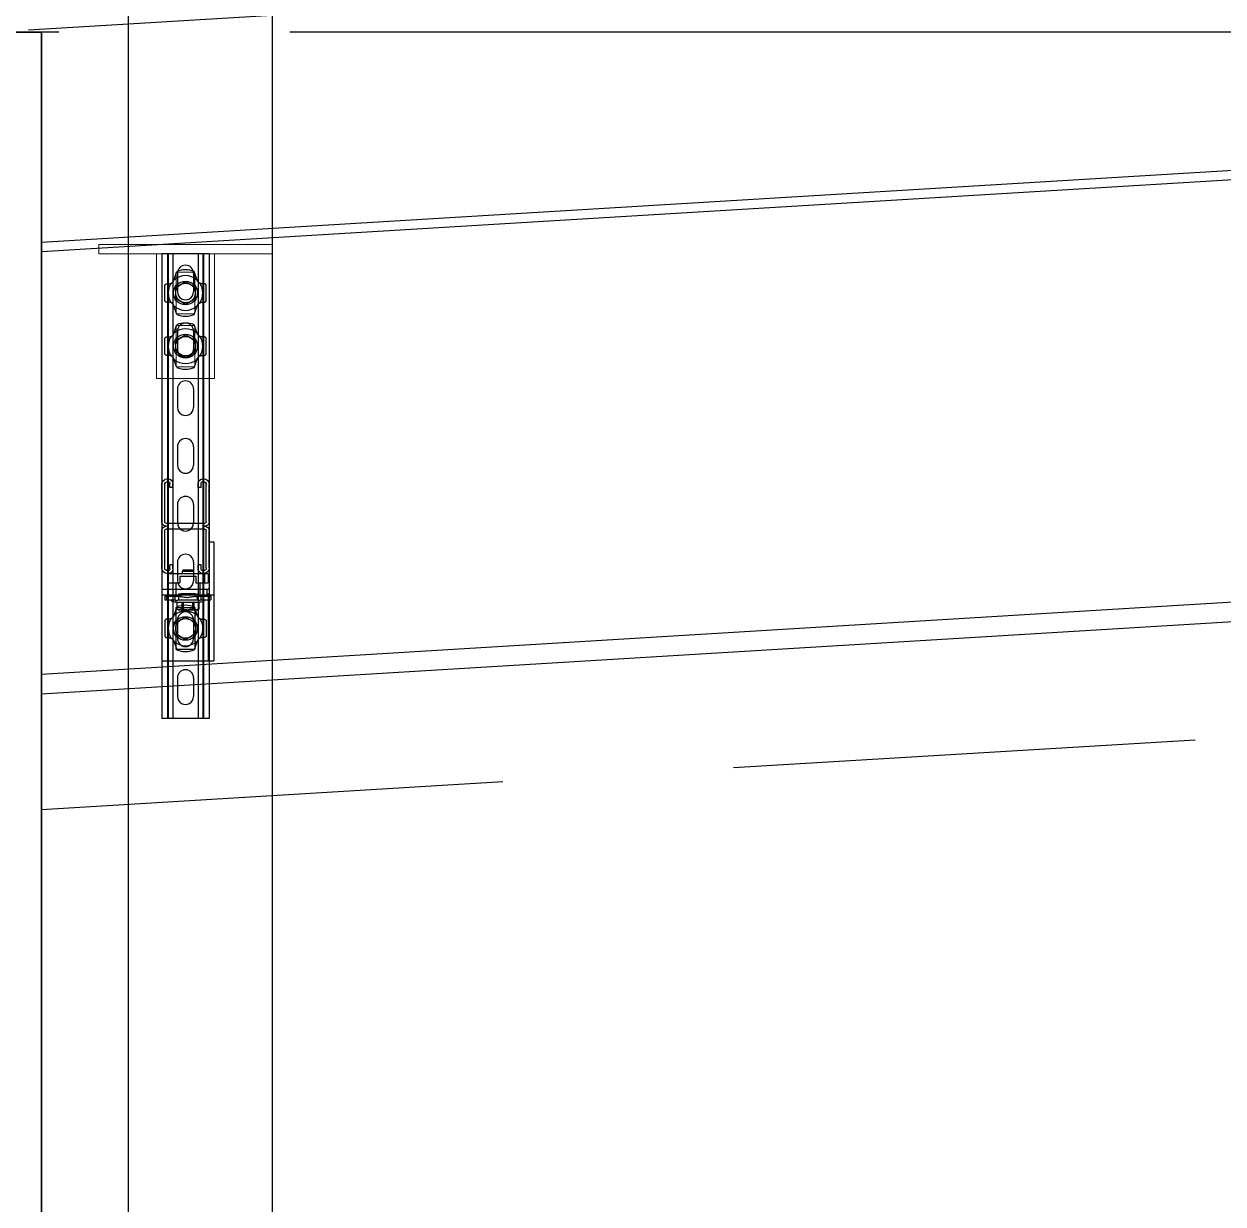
# Model space of a CAD drawing. Header units: millimetres. Extents: x 0 to 268175, y 0 to 74250.
# Drawn here: x 63490 to 64527, y 23682 to 24703 of the extents above; entities that cross this region are included whole.
import ezdxf

# ---------------------------------------------------------------- set-up
doc = ezdxf.new("R2010")
doc.units = ezdxf.units.MM
doc.header["$LTSCALE"] = 200
for name, pattern in [('CEN-GAUN', [32.2, 30, -1, 0.2, -1]), ('H3', [3, 2, -1]), ('phl_thick', [0])]:
    doc.linetypes.add(name, pattern=pattern)
for name, color, linetype in [('1 CEN', 15, 'CEN-GAUN'), ('@@P3_P4 환상망 SUPPORT', 143, 'Continuous'), ('BA', 9, 'Continuous'), ('TE', 2, 'Continuous')]:
    doc.layers.add(name, color=color, linetype=linetype)

# ---------------------------------------------------------------- blocks, each defined once
blk = doc.blocks.new('*U4014')
at = {"layer": '@@P3_P4 환상망 SUPPORT', "linetype": 'phl_thick'}
for p, q in [((-20.5, 0), (-20.5, 402.2)), ((-15.6, 0), (-15.6, 402.2)), ((-15.1, 0), (-15.1, 402.2)), ((-11, 0), (-11, 402.2)), ((11, 0), (11, 402.2)), ((15.1, 0), (15.1, 402.2)), ((15.6, 0), (15.6, 402.2)), ((20.5, 0), (20.5, 402.2)), ((-7, 367), (-7, 383)), ((7, 367), (7, 383)), ((-7, 317), (-7, 333)), ((7, 317), (7, 333)), ((-7, 267), (-7, 283)), ((7, 267), (7, 283)), ((-7, 217), (-7, 233)), ((7, 217), (7, 233)), ((-7, 167), (-7, 183)), ((7, 167), (7, 183)), ((-7, 117), (-7, 133)), ((7, 117), (7, 133)), ((-7, 67), (-7, 83)), ((7, 67), (7, 83)), ((-7, 17), (-7, 33)), ((7, 17), (7, 33))]:
    blk.add_line(p, q, dxfattribs=at)
at = {"layer": '@@P3_P4 환상망 SUPPORT', "linetype": 'Continuous'}
for p, q in [((-20.5, 402.2), (20.5, 402.2)), ((-20.5, 0), (20.5, 0))]:
    blk.add_line(p, q, dxfattribs=at)
at = {"layer": '@@P3_P4 환상망 SUPPORT', "linetype": 'phl_thick'}
for centre, start, end in [((0, 383), 0.0003, 180.0003), ((0, 367), 180.0003, 0.0003), ((0, 333), 0.0003, 180.0003), ((0, 317), 180.0003, 0.0003), ((0, 283), 0.0003, 180.0003), ((0, 267), 180.0003, 0.0003), ((0, 233), 0.0003, 180.0003), ((0, 217), 180.0003, 0.0003), ((0, 183), 0.0003, 180.0003), ((0, 167), 180.0003, 0.0003), ((0, 133), 0.0003, 180.0003), ((0, 117), 180.0003, 0.0003), ((0, 83), 0.0003, 180.0003), ((0, 67), 180.0003, 0.0003), ((0, 33), 0.0003, 180.0003), ((0, 17), 180.0003, 0.0003)]:
    blk.add_arc(centre, 7, start, end, dxfattribs=at)
blk = doc.blocks.new('A$C1199bcb0')
at = {"layer": '@@P3_P4 환상망 SUPPORT', "color": 2, "linetype": 'phl_thick'}
for p, q in [((-10.420465, 10.273729), (-10.317712, 10.453605)), ((-10.317712, 10.453605), (-10.224151, 10.635519)), ((-10.224151, 10.635519), (-10.14017, 10.817799)), ((-10.14017, 10.817799), (-10.065554, 10.999621)), ((-10.065554, 10.999621), (-10, 11.18034)), ((-10, 11.18034), (-7.5, 18.540497)), ((-7.862192, 17.474161), (-8, 17.5)), ((-8, 17.068443), (-8, 17.5)), ((10, 11.18034), (7.5, 18.540497)), ((10.0619, 11.00917), (10, 11.18034)), ((10.131785, 10.837331), (10.0619, 11.00917)), ((10.20982, 10.665387), (10.131785, 10.837331)), ((10.296167, 10.493907), (10.20982, 10.665387)), ((10.390993, 10.323456), (10.296167, 10.493907)), ((-18, 6), (-17.99649, 6.117777)), ((-18, -6), (-18, 6)), ((-17.99649, 6.117777), (-17.986084, 6.235472)), ((-17.986084, 6.235472), (-17.968693, 6.352408)), ((-17.968693, 6.352408), (-17.944448, 6.467915)), ((-17.944448, 6.467915), (-17.913618, 6.581325)), ((-17.913618, 6.581325), (-17.876478, 6.691977)), ((-17.876478, 6.691977), (-17.832987, 6.800099)), ((-17.832987, 6.800099), (-17.782843, 6.90625)), ((-17.782843, 6.90625), (-17.726339, 7.009788)), ((-17.726339, 7.009788), (-17.663683, 7.110023)), ((-17.663683, 7.110023), (-17.595186, 7.206336)), ((-17.595186, 7.206336), (-17.521322, 7.298238)), ((-17.521322, 7.298238), (-17.442581, 7.385253)), ((-17.442581, 7.385253), (-17.359451, 7.466933)), ((-17.359451, 7.466933), (-17.272411, 7.54299)), ((-17.272411, 7.54299), (-17.182116, 7.613221)), ((-17.182116, 7.613221), (-17.089214, 7.677382)), ((-17.089214, 7.677382), (-16.99437, 7.735268)), ((-16.99437, 7.735268), (-16.898317, 7.78686)), ((-16.898317, 7.78686), (-16.801819, 7.832213)), ((-16.801819, 7.832213), (-16.705605, 7.871396)), ((-16.705605, 7.871396), (-16.608332, 7.905217)), ((-16.608332, 7.905217), (-16.509245, 7.934047)), ((-16.509245, 7.934047), (-16.408728, 7.957771)), ((-16.408728, 7.957771), (-16.307163, 7.976272)), ((-16.307163, 7.976272), (-16.204935, 7.989459)), ((-16.204935, 7.989459), (-16.102423, 7.997347)), ((-16.102423, 7.997347), (-16, 8)), ((-16, 8), (-14.439052, 8)), ((-14.439049, 8.000031), (-14.231407, 8.004602)), ((-14.231407, 8.004602), (-14.024026, 8.018427)), ((-14.024026, 8.018427), (-13.817566, 8.041426)), ((-13.817566, 8.041426), (-13.612699, 8.073442)), ((-13.612699, 8.073442), (-13.410096, 8.114311)), ((-13.410096, 8.114311), (-13.208317, 8.164452)), ((-13.208317, 8.164452), (-13.002339, 8.225616)), ((-13.002339, 8.225616), (-12.793396, 8.298335)), ((-12.793396, 8.298335), (-12.583125, 8.383024)), ((-12.583125, 8.383024), (-12.373108, 8.479752)), ((-12.373108, 8.479752), (-12.202334, 8.568009)), ((-12.202334, 8.568009), (-12.032001, 8.66519)), ((-12.032001, 8.66519), (-11.862731, 8.771353)), ((-11.862731, 8.771353), (-11.69539, 8.886751)), ((-11.69539, 8.886751), (-11.530483, 9.011345)), ((-11.530483, 9.011345), (-11.36902, 9.14507)), ((-11.36902, 9.14507), (-11.212824, 9.286802)), ((-11.212824, 9.286802), (-11.06258, 9.43597)), ((-11.06258, 9.43597), (-10.918729, 9.592018)), ((-10.918729, 9.592018), (-10.782094, 9.754732)), ((-10.782094, 9.754732), (-10.652928, 9.923378)), ((-10.652928, 9.923378), (-10.532238, 10.096755)), ((-10.532238, 10.096755), (-10.420465, 10.273729)), ((-8.5, -4.129467), (-8.5, 4.129467)), ((-7.826223, 5.296482), (-7.478477, 5.497254)), ((-7.478477, 5.497254), (-7.13805, 5.6938)), ((-7.13805, 5.6938), (-6.803941, 5.886698)), ((-6.803941, 5.886698), (-6.475198, 6.076497)), ((-6.475198, 6.076497), (-6.150906, 6.263728)), ((-6.150906, 6.263728), (-5.830178, 6.4489)), ((-5.830178, 6.4489), (-5.512148, 6.632514)), ((-5.512148, 6.632514), (-4.880781, 6.997035)), ((-4.880781, 6.997035), (-4.565745, 7.17892)), ((-4.565745, 7.17892), (-4.25, 7.361216)), ((-4.25, 7.361216), (-3.934255, 7.543511)), ((-3.934255, 7.543511), (-3.619219, 7.725397)), ((-3.619219, 7.725397), (-3.304035, 7.907369)), ((-3.304035, 7.907369), (-2.987851, 8.089918)), ((-2.987851, 8.089918), (-2.669822, 8.273532)), ((-2.669822, 8.273532), (-2.349094, 8.458704)), ((-2.349094, 8.458704), (-2.024802, 8.645934)), ((-2.024802, 8.645934), (-1.696059, 8.835734)), ((-1.696059, 8.835734), (-1.361951, 9.028632)), ((-1.361951, 9.028632), (-1.021523, 9.225178)), ((-1.021523, 9.225178), (-0.673776, 9.425949)), ((1.09777, 9.181157), (0.673776, 9.425949)), ((1.511166, 8.942483), (1.09777, 9.181157)), ((1.91576, 8.70889), (1.511166, 8.942483)), ((2.313254, 8.479397), (1.91576, 8.70889)), ((2.705276, 8.253062), (2.313254, 8.479397)), ((3.093409, 8.028974), (2.705276, 8.253062)), ((3.479206, 7.806234), (3.093409, 8.028974)), ((3.864216, 7.583949), (3.479206, 7.806234)), ((4.597267, 7.160721), (3.864216, 7.583949)), ((4.943779, 6.960663), (4.597267, 7.160721)), ((5.290677, 6.760381), (4.943779, 6.960663)), ((5.639091, 6.559224), (5.290677, 6.760381)), ((5.990151, 6.356539), (5.639091, 6.559224)), ((6.344997, 6.151669), (5.990151, 6.356539)), ((6.704797, 5.943938), (6.344997, 6.151669)), ((7.444122, 5.517089), (6.704797, 5.943938)), ((7.826223, 5.296482), (7.444122, 5.517089)), ((8.5, -4.129467), (8.5, 4.129467)), ((10.494428, 10.154656), (10.390993, 10.323456)), ((10.605843, 9.989169), (10.494428, 10.154656)), ((10.724691, 9.827928), (10.605843, 9.989169)), ((10.850639, 9.671434), (10.724691, 9.827928)), ((10.983347, 9.520192), (10.850639, 9.671434)), ((11.122479, 9.374703), (10.983347, 9.520192)), ((11.26755, 9.235579), (11.122479, 9.374703)), ((11.417344, 9.103769), (11.26755, 9.235579)), ((11.571177, 8.979536), (11.417344, 9.103769)), ((11.728471, 8.863041), (11.571177, 8.979536)), ((11.888385, 8.754602), (11.728471, 8.863041)), ((12.049542, 8.654679), (11.888385, 8.754602)), ((12.211309, 8.563124), (12.049542, 8.654679)), ((12.373108, 8.479752), (12.211309, 8.563124)), ((12.583125, 8.383024), (12.373118, 8.4798)), ((12.793396, 8.298335), (12.583125, 8.383024)), ((13.002339, 8.225616), (12.793396, 8.298335)), ((13.208317, 8.164452), (13.002339, 8.225616)), ((13.410096, 8.114311), (13.208317, 8.164452)), ((13.612699, 8.073442), (13.410096, 8.114311)), ((13.817566, 8.041426), (13.612699, 8.073442)), ((14.024026, 8.018427), (13.817566, 8.041426)), ((14.231407, 8.004602), (14.024026, 8.018427)), ((14.439052, 8), (14.231407, 8.004602)), ((14.439052, 8), (14.690674, 8)), ((14.690674, 8), (14.945595, 8)), ((14.945595, 8), (15.203898, 8)), ((15.203898, 8), (15.465673, 8)), ((15.465673, 8), (15.731009, 8)), ((15.731009, 8), (16, 8)), ((16.102423, 7.997347), (16, 8)), ((16.204935, 7.989459), (16.102423, 7.997347)), ((16.307163, 7.976272), (16.204935, 7.989459)), ((16.408728, 7.957771), (16.307163, 7.976272)), ((16.509245, 7.934047), (16.408728, 7.957771)), ((16.608332, 7.905217), (16.509245, 7.934047)), ((16.705605, 7.871395), (16.608332, 7.905217)), ((16.801819, 7.832213), (16.705605, 7.871395)), ((16.898317, 7.78686), (16.801819, 7.832213)), ((16.99437, 7.735268), (16.898317, 7.78686)), ((17.089214, 7.677382), (16.99437, 7.735268)), ((17.182116, 7.613221), (17.089214, 7.677382)), ((17.272411, 7.54299), (17.182116, 7.613221)), ((17.359451, 7.466933), (17.272411, 7.54299)), ((17.442581, 7.385253), (17.359451, 7.466933)), ((17.521322, 7.298238), (17.442581, 7.385253)), ((17.595186, 7.206336), (17.521322, 7.298238)), ((17.663683, 7.110023), (17.595186, 7.206336)), ((17.726339, 7.009788), (17.663683, 7.110023)), ((17.782843, 6.90625), (17.726339, 7.009788)), ((17.832987, 6.800099), (17.782843, 6.90625)), ((17.876478, 6.691977), (17.832987, 6.800099)), ((17.913618, 6.581325), (17.876478, 6.691977)), ((17.944448, 6.467915), (17.913618, 6.581325)), ((17.968693, 6.352408), (17.944448, 6.467915)), ((17.986084, 6.235472), (17.968693, 6.352408)), ((17.99649, 6.117777), (17.986084, 6.235472)), ((18, 6), (17.99649, 6.117777)), ((18, -6), (18, 6)), ((-17.99649, -6.117777), (-18, -6)), ((-17.986084, -6.235472), (-17.99649, -6.117777)), ((-17.968693, -6.352408), (-17.986084, -6.235472)), ((-17.944448, -6.467915), (-17.968693, -6.352408)), ((-17.913618, -6.581325), (-17.944448, -6.467915)), ((-17.876478, -6.691977), (-17.913618, -6.581325)), ((-17.832987, -6.800099), (-17.876478, -6.691977)), ((-17.782843, -6.90625), (-17.832987, -6.800099)), ((-17.726339, -7.009788), (-17.782843, -6.90625)), ((-17.663683, -7.110023), (-17.726339, -7.009788)), ((-17.595186, -7.206336), (-17.663683, -7.110023)), ((-17.521322, -7.298238), (-17.595186, -7.206336)), ((-17.442581, -7.385253), (-17.521322, -7.298238)), ((-17.359451, -7.466933), (-17.442581, -7.385253)), ((-17.272411, -7.54299), (-17.359451, -7.466933)), ((-17.182116, -7.613221), (-17.272411, -7.54299)), ((-17.089214, -7.677382), (-17.182116, -7.613221)), ((-16.99437, -7.735268), (-17.089214, -7.677382)), ((-16.898317, -7.78686), (-16.99437, -7.735268)), ((-16.801819, -7.832213), (-16.898317, -7.78686)), ((-16.705605, -7.871395), (-16.801819, -7.832213)), ((-16.608332, -7.905217), (-16.705605, -7.871395)), ((-16.509245, -7.934047), (-16.608332, -7.905217)), ((-16.408728, -7.957771), (-16.509245, -7.934047)), ((-16.307163, -7.976272), (-16.408728, -7.957771)), ((-16.204935, -7.989459), (-16.307163, -7.976272)), ((-16.102423, -7.997347), (-16.204935, -7.989459)), ((-16, -8), (-16.102423, -7.997347)), ((-16, -8), (-14.439052, -8)), ((-14.231407, -8.004602), (-14.439052, -8)), ((-14.024026, -8.018427), (-14.231407, -8.004602)), ((-13.817566, -8.041426), (-14.024026, -8.018427)), ((-13.612699, -8.073442), (-13.817566, -8.041426)), ((-13.410096, -8.114311), (-13.612699, -8.073442)), ((-13.208317, -8.164452), (-13.410096, -8.114311)), ((-13.002339, -8.225616), (-13.208317, -8.164452)), ((-12.793396, -8.298335), (-13.002339, -8.225616)), ((-12.583125, -8.383024), (-12.793396, -8.298335)), ((-12.373118, -8.4798), (-12.583125, -8.383024)), ((-12.202317, -8.567993), (-12.373108, -8.479752)), ((-12.031596, -8.665364), (-12.202317, -8.567993)), ((-11.861625, -8.77208), (-12.031596, -8.665364)), ((-11.693248, -8.888251), (-11.861625, -8.77208)), ((-11.528074, -9.013275), (-11.693248, -8.888251)), ((-11.366937, -9.146872), (-11.528074, -9.013275)), ((-11.210513, -9.288848), (-11.366937, -9.146872)), ((-11.059873, -9.438622), (-11.210513, -9.288848)), ((-10.916073, -9.595039), (-11.059873, -9.438622)), ((-10.779813, -9.757758), (-10.916073, -9.595039)), ((-10.651197, -9.925931), (-10.779813, -9.757758)), ((-10.530719, -10.099052), (-10.651197, -9.925931)), ((-10.41886, -10.276366), (-10.530719, -10.099052)), ((-10.316502, -10.45592), (-10.41886, -10.276366)), ((-7.444122, -5.517089), (-7.826223, -5.296482)), ((-6.704797, -5.943938), (-7.444122, -5.517089)), ((-6.344997, -6.151669), (-6.704797, -5.943938)), ((-5.990151, -6.356539), (-6.344997, -6.151669)), ((-5.639091, -6.559224), (-5.990151, -6.356539)), ((-5.290677, -6.760381), (-5.639091, -6.559224)), ((-4.943779, -6.960663), (-5.290677, -6.760381)), ((-4.597267, -7.160721), (-4.943779, -6.960663)), ((-4.25, -7.361216), (-4.597267, -7.160721)), ((-3.864216, -7.583949), (-4.25, -7.361216)), ((-3.479206, -7.806234), (-3.864216, -7.583949)), ((-3.093409, -8.028974), (-3.479206, -7.806234)), ((-2.705276, -8.253062), (-3.093409, -8.028974)), ((-2.313254, -8.479397), (-2.705276, -8.253062)), ((-1.91576, -8.70889), (-2.313254, -8.479397)), ((-1.511166, -8.942483), (-1.91576, -8.70889)), ((-1.09777, -9.181157), (-1.511166, -8.942483)), ((-0.673776, -9.425949), (-1.09777, -9.181157)), ((0.673776, -9.425949), (1.09777, -9.181157)), ((1.09777, -9.181157), (1.511166, -8.942483)), ((1.511166, -8.942483), (1.91576, -8.70889)), ((1.91576, -8.70889), (2.313254, -8.479397)), ((2.313254, -8.479397), (2.705276, -8.253062)), ((2.705276, -8.253062), (3.093409, -8.028974)), ((3.093409, -8.028974), (3.479206, -7.806234)), ((3.479206, -7.806234), (3.864216, -7.583949)), ((3.864216, -7.583949), (4.25, -7.361216)), ((4.25, -7.361216), (4.597267, -7.160721)), ((4.597267, -7.160721), (4.943779, -6.960663)), ((4.943779, -6.960663), (5.290677, -6.760381)), ((5.290677, -6.760381), (5.639091, -6.559224)), ((5.639091, -6.559224), (5.990151, -6.356539)), ((5.990151, -6.356539), (6.344997, -6.151669)), ((6.344997, -6.151669), (6.704797, -5.943938)), ((6.704797, -5.943938), (7.070754, -5.732653)), ((7.070754, -5.732653), (7.444122, -5.517089)), ((7.444122, -5.517089), (7.826223, -5.296482)), ((10.279159, -10.526212), (10.399189, -10.309495)), ((10.399189, -10.309495), (10.532238, -10.096755)), ((10.532238, -10.096755), (10.678125, -9.889198)), ((10.678125, -9.889198), (10.835908, -9.688932)), ((10.835908, -9.688932), (11.004268, -9.497615)), ((11.004268, -9.497615), (11.182281, -9.316057)), ((11.182281, -9.316057), (11.36902, -9.14507)), ((11.36902, -9.14507), (11.563231, -8.985682)), ((11.563231, -8.985682), (11.762086, -8.839511)), ((11.762086, -8.839511), (11.96414, -8.706587)), ((11.96414, -8.706587), (12.168209, -8.586729)), ((12.168209, -8.586729), (12.373108, -8.479752)), ((12.373108, -8.479752), (12.583125, -8.383024)), ((12.583125, -8.383024), (12.793396, -8.298335)), ((12.793396, -8.298335), (13.002339, -8.225616)), ((13.002339, -8.225616), (13.208317, -8.164452)), ((13.208317, -8.164452), (13.410096, -8.114311)), ((13.410096, -8.114311), (13.612699, -8.073442)), ((13.612699, -8.073442), (13.817566, -8.041426)), ((13.817566, -8.041426), (14.024026, -8.018427)), ((14.024026, -8.018427), (14.231407, -8.004602)), ((14.231407, -8.004602), (14.439052, -8)), ((14.439052, -8), (14.690674, -8)), ((14.690674, -8), (14.945595, -8)), ((14.945595, -8), (15.203898, -8)), ((15.203898, -8), (15.465673, -8)), ((15.465673, -8), (15.731009, -8)), ((15.731009, -8), (16, -8)), ((16, -8), (16.102423, -7.997347)), ((16.102423, -7.997347), (16.204935, -7.989459)), ((16.204935, -7.989459), (16.307163, -7.976272)), ((16.307163, -7.976272), (16.408728, -7.957771)), ((16.408728, -7.957771), (16.509245, -7.934047)), ((16.509245, -7.934047), (16.608332, -7.905217)), ((16.608332, -7.905217), (16.705605, -7.871396)), ((16.705605, -7.871396), (16.801819, -7.832213)), ((16.801819, -7.832213), (16.898317, -7.78686)), ((16.898317, -7.78686), (16.99437, -7.735268)), ((16.99437, -7.735268), (17.089214, -7.677382)), ((17.089214, -7.677382), (17.182116, -7.613221)), ((17.182116, -7.613221), (17.272411, -7.54299)), ((17.272411, -7.54299), (17.359451, -7.466933)), ((17.359451, -7.466933), (17.442581, -7.385253)), ((17.442581, -7.385253), (17.521322, -7.298238)), ((17.521322, -7.298238), (17.595186, -7.206336)), ((17.595186, -7.206336), (17.663683, -7.110023)), ((17.663683, -7.110023), (17.726339, -7.009788)), ((17.726339, -7.009788), (17.782843, -6.90625)), ((17.782843, -6.90625), (17.832987, -6.800099)), ((17.832987, -6.800099), (17.876478, -6.691977)), ((17.876478, -6.691977), (17.913618, -6.581325)), ((17.913618, -6.581325), (17.944448, -6.467915)), ((17.944448, -6.467915), (17.968693, -6.352408)), ((17.968693, -6.352408), (17.986084, -6.235472)), ((17.986084, -6.235472), (17.99649, -6.117777)), ((17.99649, -6.117777), (18, -6)), ((-10.223629, -10.63676), (-10.316502, -10.45592)), ((-10.140051, -10.81822), (-10.223629, -10.63676)), ((-10.065572, -10.999636), (-10.140051, -10.81822)), ((-10, -11.18034), (-10.065572, -10.999636)), ((-7.5, -18.540497), (-10, -11.18034)), ((7.5, -18.540497), (10, -11.18034)), ((8, -17.5), (7.862205, -17.474163)), ((8, -17.5), (8, -17.068485)), ((10, -11.18034), (10.079742, -10.963325)), ((10.079742, -10.963325), (10.172623, -10.744906)), ((10.172623, -10.744906), (10.279159, -10.526212))]:
    blk.add_line(p, q, dxfattribs=at)
for radius in [10.3, 8.5]:
    blk.add_circle((0, 0), radius, dxfattribs=at)
for radius, start, end in [(15, 48.189685111, 131.810314902), (20, 67.975687163, 112.024312837), (15, 145.575707658, 214.424292384), (9.45, 145.911393746, 154.088606254), (9.45, 85.911393747, 94.088606253), (9.45, 25.911393746, 34.088606254), (15, 0, 34.424292384), (15, 325.575707658, 0), (9.45, 205.911393746, 214.088606254), (9.45, 265.911393747, 274.088606253), (9.45, 325.911393746, 334.088606254), (15, 228.189685098, 311.810314889), (20, 247.975687163, 292.024312837)]:
    blk.add_arc((0, 0), radius, start, end, dxfattribs=at)
blk = doc.blocks.new('A$Cbeba9721')
at = {"layer": '@@P3_P4 환상망 SUPPORT', "color": 5, "linetype": 'Continuous', "lineweight": 0}
for p, q in [((-75, 0), (75, 0)), ((-75, 0), (-75, -8)), ((75, 0), (75, -8)), ((-75, -8), (75, -8)), ((-25, -116), (-25, -8)), ((25, -116), (25, -8)), ((-8.2, -25), (-8.2, -35.3)), ((7.2, -24), (-7.2, -24)), ((8.2, -35.3), (8.2, -25)), ((-8.2, -48.7), (-8.2, -59)), ((8.2, -59), (8.2, -48.7)), ((-7.2, -60), (7.2, -60)), ((-8.2, -71), (-8.2, -81.3)), ((7.2, -70), (-7.2, -70)), ((8.2, -81.3), (8.2, -71)), ((-8.2, -94.7), (-8.2, -105)), ((8.2, -105), (8.2, -94.7)), ((-7.2, -106), (7.2, -106)), ((-17, -116), (-25, -116)), ((-17, -116), (17, -116)), ((25, -116), (17, -116))]:
    blk.add_line(p, q, dxfattribs=at)
for centre, radius, start, end in [((-7.2, -25), 1, 90, 180), ((7.2, -25), 1, 0, 90), ((0, -42), 10.7, 140.7731, 219.2269), ((0, -42), 10.7, 320.7731, 39.2269), ((-7.2, -59), 1, 180, 270), ((7.2, -59), 1, 270, 0), ((-7.2, -71), 1, 90, 180), ((7.2, -71), 1, 0, 90), ((0, -88), 10.7, 140.7731, 219.2269), ((0, -88), 10.7, 320.7731, 39.2269), ((-7.2, -105), 1, 180, 270), ((7.2, -105), 1, 270, 0)]:
    blk.add_arc(centre, radius, start, end, dxfattribs=at)
at = {"layer": '@@P3_P4 환상망 SUPPORT', "color": 2}
for p in [(0, -42), (0, -88)]:
    blk.add_blockref('A$C1199bcb0', p, dxfattribs=at)
blk = doc.blocks.new('A$Cd080613a')
at = {"layer": '@@P3_P4 환상망 SUPPORT', "color": 2, "linetype": 'phl_thick'}
for p, q in [((-9.45, 12.285517), (-8.5, 12.834)), ((-9.45, 12.285517), (-9.425949, 12.285517)), ((-9.45, 6.434), (-9.45, 12.285517)), ((-9.425949, 12.285517), (-9.225178, 12.382765)), ((-9.425949, 6.434), (-9.425949, 12.285517)), ((-9.225178, 12.382765), (-9.028632, 12.46982)), ((-9.028632, 12.46982), (-8.835734, 12.547031)), ((-8.835734, 12.547031), (-8.645934, 12.614685)), ((-8.645934, 12.614685), (-8.458704, 12.673015)), ((-8.5, 12.834), (8.5, 12.834)), ((-8.458704, 12.673015), (-8.273532, 12.722205)), ((-8.273532, 12.722205), (-8.089918, 12.762387)), ((-8.089918, 12.762387), (-7.907369, 12.793645)), ((-7.907369, 12.793645), (-7.725397, 12.816016)), ((-7.725397, 12.816016), (-7.543511, 12.829488)), ((-7.543511, 12.829488), (-7.361216, 12.834)), ((-7.17892, 12.829488), (-7.361216, 12.834)), ((-6.997035, 12.816016), (-7.17892, 12.829488)), ((-6.815063, 12.793645), (-6.997035, 12.816016)), ((-6.632514, 12.762387), (-6.815063, 12.793645)), ((-6.4489, 12.722205), (-6.632514, 12.762387)), ((-6.263728, 12.673015), (-6.4489, 12.722205)), ((-6.076497, 12.614685), (-6.263728, 12.673015)), ((-5.886698, 12.547031), (-6.076497, 12.614685)), ((-5.6938, 12.46982), (-5.886698, 12.547031)), ((-5.497254, 12.382765), (-5.6938, 12.46982)), ((-5.296482, 12.285517), (-5.497254, 12.382765)), ((-5.296482, 12.285517), (-4.129467, 12.285517)), ((-5.296482, 6.434), (-5.296482, 12.285517)), ((-4.129467, 12.285517), (-3.727924, 12.382765)), ((-4.129467, 6.434), (-4.129467, 12.285517)), ((-3.727924, 12.382765), (-3.334832, 12.46982)), ((-3.334832, 12.46982), (-2.949037, 12.547031)), ((-2.949037, 12.547031), (-2.569437, 12.614685)), ((-2.569437, 12.614685), (-2.194977, 12.673015)), ((-2.194977, 12.673015), (-1.824632, 12.722205)), ((-1.824632, 12.722205), (-1.457404, 12.762387)), ((-1.457404, 12.762387), (-1.092307, 12.793645)), ((-1.092307, 12.793645), (-0.728363, 12.816016)), ((-0.728363, 12.816016), (-0.364591, 12.829488)), ((-0.364591, 12.829488), (0, 12.834)), ((0.364591, 12.829488), (0, 12.834)), ((0.728363, 12.816016), (0.364591, 12.829488)), ((1.092307, 12.793645), (0.728363, 12.816016)), ((1.457404, 12.762387), (1.092307, 12.793645)), ((1.824632, 12.722205), (1.457404, 12.762387)), ((2.194977, 12.673015), (1.824632, 12.722205)), ((2.569437, 12.614685), (2.194977, 12.673015)), ((2.949037, 12.547031), (2.569437, 12.614685)), ((3.334832, 12.46982), (2.949037, 12.547031)), ((3.727924, 12.382765), (3.334832, 12.46982)), ((4.129467, 12.285517), (3.727924, 12.382765)), ((4.129467, 12.285517), (5.296482, 12.285517)), ((4.129467, 6.434), (4.129467, 12.285517)), ((5.296482, 12.285517), (5.517089, 12.391922)), ((5.296482, 6.434), (5.296482, 12.285517)), ((5.517089, 12.391922), (5.732653, 12.48604)), ((5.732653, 12.48604), (5.943938, 12.568319)), ((5.943938, 12.568319), (6.151669, 12.639125)), ((6.151669, 12.639125), (6.356539, 12.698744)), ((6.356539, 12.698744), (6.559224, 12.747389)), ((6.559224, 12.747389), (6.760381, 12.785202)), ((6.760381, 12.785202), (6.960663, 12.812253)), ((6.960663, 12.812253), (7.160721, 12.828542)), ((7.160721, 12.828542), (7.361216, 12.834)), ((7.583949, 12.827266), (7.361216, 12.834)), ((7.806234, 12.80717), (7.583949, 12.827266)), ((8.028974, 12.773795), (7.806234, 12.80717)), ((8.253062, 12.727113), (8.028974, 12.773795)), ((8.479397, 12.666988), (8.253062, 12.727113)), ((8.70889, 12.593179), (8.479397, 12.666988)), ((9.45, 12.285517), (8.5, 12.834)), ((8.942483, 12.505333), (8.70889, 12.593179)), ((9.181157, 12.402978), (8.942483, 12.505333)), ((9.425949, 12.285517), (9.181157, 12.402978)), ((9.425949, 12.285517), (9.45, 12.285517)), ((9.425949, 6.434), (9.425949, 12.285517)), ((9.45, 6.434), (9.45, 12.285517)), ((-20, 4.434), (-18.540497, 4.434)), ((-20, 1.034), (-20, 4.434)), ((-20, 1.034), (-18.540497, 1.034)), ((-18.540497, 4.434), (-11.18034, 4.434)), ((-18.540497, 1.034), (-18.540497, 4.434)), ((-18.540497, 1.034), (-11.18034, 1.034)), ((-13.5, 0), (-13.5, 1.034)), ((-13.5, 0), (-8, 0)), ((-11.18034, 4.434), (-10.999621, 4.526016)), ((-11.18034, 1.034), (-11.18034, 4.434)), ((-11.18034, 1.034), (-8.008727, 1.034)), ((-10.999621, 4.526016), (-10.817799, 4.607405)), ((-10.817799, 4.607405), (-10.635521, 4.678167)), ((-10.635521, 4.678167), (-10.453605, 4.738253)), ((-10.5, -10.466), (-10.5, 0)), ((-10.453605, 4.738253), (-10.273729, 4.787376)), ((-10.309559, 6.434007), (10.309559, 6.434007)), ((-10.273729, 4.787376), (-10.096742, 4.825514)), ((-10.096742, 4.825514), (-9.923378, 4.852767)), ((-9.923378, 4.852767), (-9.754732, 4.869109)), ((-9.754732, 4.869109), (-9.592018, 4.874416)), ((-9.43597, 4.869011), (-9.592018, 4.874416)), ((-9.286802, 4.852541), (-9.43597, 4.869011)), ((-9.14507, 4.825103), (-9.286802, 4.852541)), ((-9.011345, 4.786714), (-9.14507, 4.825103)), ((-8.886751, 4.737605), (-9.011345, 4.786714)), ((-8.771402, 4.677806), (-8.886751, 4.737605)), ((-8.66519, 4.60729), (-8.771402, 4.677806)), ((-8.568009, 4.52603), (-8.66519, 4.60729)), ((-8.479752, 4.434), (-8.568009, 4.52603)), ((-8.383024, 4.342905), (-8.479752, 4.434)), ((-8.479752, 4.434), (8.479752, 4.434)), ((-8.298335, 4.244727), (-8.383024, 4.342905)), ((-8.225616, 4.140826), (-8.298335, 4.244727)), ((-8.164452, 4.032743), (-8.225616, 4.140826)), ((-8.114311, 3.921798), (-8.164452, 4.032743)), ((-8.073442, 3.805669), (-8.114311, 3.921798)), ((-8.041426, 3.683749), (-8.073442, 3.805669)), ((-8.018427, 3.556566), (-8.041426, 3.683749)), ((-8.004602, 3.42465), (-8.018427, 3.556566)), ((-8.006255, 0.977988), (-8.008727, 1.034)), ((-8.004136, 0.924002), (-8.006255, 0.977988)), ((-8.000031, 3.288557), (-8.004602, 3.42465)), ((-8.002394, 0.872075), (-8.004136, 0.924002)), ((-8.001102, 0.822352), (-8.002394, 0.872075)), ((-8.000288, 0.774408), (-8.001102, 0.822352)), ((-8, 0.727727), (-8.000288, 0.774408)), ((-8, -0.157176), (-8, 3.288561)), ((-7.997347, 2.169936), (-8, 2.238707)), ((-7.989459, 2.102767), (-7.997347, 2.169936)), ((-7.976272, 2.037446), (-7.989459, 2.102767)), ((-7.957771, 1.974207), (-7.976272, 2.037446)), ((-7.934047, 1.913249), (-7.957771, 1.974207)), ((-7.905217, 1.854768), (-7.934047, 1.913249)), ((-7.871396, 1.798956), (-7.905217, 1.854768)), ((-7.832213, 1.745381), (-7.871396, 1.798956)), ((-7.78686, 1.693336), (-7.832213, 1.745381)), ((-7.735268, 1.643293), (-7.78686, 1.693336)), ((-7.677382, 1.595741), (-7.735268, 1.643293)), ((-7.613221, 1.551128), (-7.677382, 1.595741)), ((-7.54299, 1.509804), (-7.613221, 1.551128)), ((-7.466933, 1.472099), (-7.54299, 1.509804)), ((-7.385253, 1.438355), (-7.466933, 1.472099)), ((-7.298238, 1.408783), (-7.385253, 1.438355)), ((-7.206336, 1.383563), (-7.298238, 1.408783)), ((-7.110023, 1.362871), (-7.206336, 1.383563)), ((-7.009788, 1.34687), (-7.110023, 1.362871)), ((-6.90625, 1.335597), (-7.009788, 1.34687)), ((-6.800099, 1.329011), (-6.90625, 1.335597)), ((-6.691977, 1.327135), (-6.800099, 1.329011)), ((-6.691977, 1.327135), (-6.581325, 1.329907)), ((-6.581325, 1.329907), (-6.467915, 1.337363)), ((-6.467915, 1.337363), (-6.352408, 1.349526)), ((-6.352408, 1.349526), (-6.235472, 1.366419)), ((-6.235472, 1.366419), (-6.117777, 1.387979)), ((-6.117777, 1.387979), (-6, 1.414014)), ((-6, 1.414014), (-5.30323, 1.57262)), ((-6, -1.216), (-6, 1.414014)), ((-5.30323, 1.57262), (-4.617331, 1.711087)), ((-4.617331, 1.711087), (-3.940787, 1.829986)), ((-3.940787, 1.829986), (-3.272149, 1.929801)), ((-3.272149, 1.929801), (-2.610019, 2.010935)), ((-2.610019, 2.010935), (-1.953047, 2.07371)), ((-1.953047, 2.07371), (-1.299912, 2.118373)), ((-1.299912, 2.118373), (-0.649322, 2.145102)), ((-0.649322, 2.145102), (0, 2.154)), ((0.649322, 2.145102), (0, 2.154)), ((1.299912, 2.118373), (0.649322, 2.145102)), ((1.953047, 2.07371), (1.299912, 2.118373)), ((2.610019, 2.010935), (1.953047, 2.07371)), ((3.272149, 1.929801), (2.610019, 2.010935)), ((3.940787, 1.829986), (3.272149, 1.929801)), ((4.617331, 1.711087), (3.940787, 1.829986)), ((5.30323, 1.57262), (4.617331, 1.711087)), ((6, 1.414014), (5.30323, 1.57262)), ((6.117777, 1.387979), (6, 1.414014)), ((6, -1.216), (6, 1.414014)), ((6.235472, 1.366419), (6.117777, 1.387979)), ((6.352408, 1.349526), (6.235472, 1.366419)), ((6.467915, 1.337363), (6.352408, 1.349526)), ((6.581325, 1.329907), (6.467915, 1.337363)), ((6.691977, 1.327135), (6.581325, 1.329907)), ((6.691977, 1.327135), (6.800099, 1.329011)), ((6.800099, 1.329011), (6.90625, 1.335597)), ((6.90625, 1.335597), (7.009788, 1.34687)), ((7.009788, 1.34687), (7.110023, 1.362871)), ((7.110023, 1.362871), (7.206336, 1.383563)), ((7.206336, 1.383563), (7.298238, 1.408783)), ((7.298238, 1.408783), (7.385253, 1.438355)), ((7.385253, 1.438355), (7.466933, 1.472099)), ((7.466933, 1.472099), (7.54299, 1.509804)), ((7.54299, 1.509804), (7.613221, 1.551128)), ((7.613221, 1.551128), (7.677382, 1.595741)), ((7.677382, 1.595741), (7.735268, 1.643293)), ((7.735268, 1.643293), (7.78686, 1.693336)), ((7.78686, 1.693336), (7.832213, 1.745381)), ((7.832213, 1.745381), (7.871395, 1.798957)), ((7.871395, 1.798957), (7.905217, 1.854768)), ((7.905217, 1.854768), (7.934047, 1.913249)), ((7.934047, 1.913249), (7.957771, 1.974207)), ((7.957771, 1.974207), (7.976272, 2.037446)), ((7.976272, 2.037446), (7.989459, 2.102767)), ((7.989459, 2.102767), (7.997347, 2.169936)), ((7.997347, 2.169936), (8, 2.238707)), ((8, 3.288561), (8.004602, 3.42465)), ((8, -0.157176), (8, 3.288561)), ((8, 0.727727), (8.000288, 0.774408)), ((8, 0), (13.5, 0)), ((8.000288, 0.774408), (8.001102, 0.822352)), ((8.001102, 0.822352), (8.002394, 0.872075)), ((8.002394, 0.872075), (8.004128, 0.923982)), ((8.004128, 0.923982), (8.006255, 0.977988)), ((8.004602, 3.42465), (8.018427, 3.556566)), ((8.006255, 0.977988), (8.008727, 1.034)), ((8.008727, 1.034), (20, 1.034)), ((8.018427, 3.556566), (8.041426, 3.683749)), ((8.041426, 3.683749), (8.073442, 3.805669)), ((8.073442, 3.805669), (8.114311, 3.921798)), ((8.114311, 3.921798), (8.164452, 4.032743)), ((8.164452, 4.032743), (8.225616, 4.140826)), ((8.225616, 4.140826), (8.298335, 4.244727)), ((8.298335, 4.244727), (8.383024, 4.342905)), ((8.383024, 4.342905), (8.4798, 4.433966)), ((8.479752, 4.434), (8.567993, 4.526015)), ((8.567993, 4.526015), (8.665364, 4.607404)), ((8.665364, 4.607404), (8.772082, 4.678167)), ((8.772082, 4.678167), (8.888251, 4.738253)), ((8.888251, 4.738253), (9.013275, 4.787375)), ((9.013275, 4.787375), (9.146859, 4.825513)), ((9.146859, 4.825513), (9.288848, 4.852767)), ((9.288848, 4.852767), (9.438622, 4.869109)), ((9.438622, 4.869109), (9.595039, 4.874416)), ((9.757758, 4.869011), (9.595039, 4.874416)), ((9.925931, 4.852541), (9.757758, 4.869011)), ((10.099052, 4.825103), (9.925931, 4.852541)), ((10.276366, 4.786714), (10.099052, 4.825103)), ((10.45592, 4.737606), (10.276366, 4.786714)), ((10.63676, 4.677807), (10.45592, 4.737606)), ((10.5, -10.466), (10.5, 0)), ((10.81822, 4.607291), (10.63676, 4.677807)), ((10.999636, 4.526031), (10.81822, 4.607291)), ((11.18034, 4.434), (10.999636, 4.526031)), ((11.18034, 4.434), (18.540497, 4.434)), ((11.18034, 1.034), (11.18034, 4.434)), ((13.5, 0), (13.5, 1.034)), ((18.540497, 4.434), (20, 4.434)), ((18.540497, 1.034), (18.540497, 4.434)), ((20, 1.034), (20, 4.434)), ((-6, -1.216), (6, -1.216)), ((-17.5, -10.466), (-6.800735, -10.466)), ((-17.5, -18.466001), (-17.5, -10.466)), ((-17.5, -18.466001), (17.5, -18.466001)), ((-6.800735, -16.249999), (-6.800735, -10.466)), ((-6.800735, -16.249999), (6.800735, -16.249999)), ((-5, -20.63), (-5, -18.466001)), ((-4.064, -21.565999), (-5, -20.63)), ((-5, -20.63), (5, -20.63)), ((4.064, -21.565999), (5, -20.63)), ((5, -20.63), (5, -18.466001)), ((6.800735, -10.466), (17.5, -10.466)), ((6.800735, -16.249999), (6.800735, -10.466)), ((14.5, -18.466001), (14.5, -10.466)), ((17.5, -18.466001), (17.5, -10.466)), ((-4.064, -21.565999), (4.064, -21.565999))]:
    blk.add_line(p, q, dxfattribs=at)
for centre, start, end in [((-10.309559, -0.066037), 90.000000636, 136.186859386), ((10.309559, -0.066037), 43.813140614, 89.999999364)]:
    blk.add_arc(centre, 6.500044, start, end, dxfattribs=at)
for centre, start_param, end_param in [((-6, -0.157176), 3.1415926536, 4.7123889763), ((6, -0.157176), 4.7123889844, 6.2831853072)]:
    blk.add_ellipse(centre, major_axis=(2, 0), ratio=0.529412, start_param=start_param, end_param=end_param, dxfattribs=at)
blk = doc.blocks.new('A$C9372a8f5')
at = {"layer": '@@P3_P4 환상망 SUPPORT', "color": 6, "linetype": 'phl_thick'}
for p, q in [((-41, 45), (4.999983, 45)), ((-41, 41), (-41, 45)), ((4.999983, 41), (4.999983, 45)), ((5, 45), (62, 45)), ((5, 0), (5, 45)), ((62, 0), (62, 45)), ((-41, 41), (4.999983, 41)), ((0, 0), (0, 40)), ((0, 39), (5, 39)), ((4, 39), (4, 40)), ((5, 41), (62, 41)), ((5, 40), (62, 40)), ((16, 28.5), (27.265017, 28.5)), ((16, 12), (16, 28.5)), ((40.734982, 28.5), (52, 28.5)), ((52, 12), (52, 28.5)), ((16, 12), (27.265017, 12)), ((40.734982, 12), (52, 12)), ((0, 0), (62, 0))]:
    blk.add_line(p, q, dxfattribs=at)
for centre, radius, start, end in [((-1, 40), 1, 0, 89.999999993), ((-1, 40), 5, 0, 11.537327247), ((34, 20.25), 10.65, 50.773119719, 129.226880281), ((34, 20.25), 10.65, 230.773119719, 309.226880281)]:
    blk.add_arc(centre, radius, start, end, dxfattribs=at)
at = {"layer": '@@P3_P4 환상망 SUPPORT', "color": 2, "linetype": 'Continuous', "xscale": -1, "rotation": 270}
blk.add_blockref('A$Cd080613a', (5, 22.5), dxfattribs=at)
at = {"layer": '@@P3_P4 환상망 SUPPORT', "color": 2, "rotation": 270}
blk.add_blockref('A$C1199bcb0', (34, 20.5), dxfattribs=at)
blk = doc.blocks.new('A$C5ad7675c')
at = {"layer": '@@P3_P4 환상망 SUPPORT', "color": 1, "linetype": 'phl_thick'}
for p, q in [((-20.5, 31.329156), (-20.5, 36.1)), ((-18, 4.099998), (-18, 36.1)), ((-15.6, 41), (-15.1, 41)), ((-15.6, 38.5), (-15.1, 38.5)), ((-13.5, 33.5), (-13.5, 36.9)), ((-13.5, 33.5), (-11, 33.5)), ((-11, 33.5), (-11, 36.9)), ((11, 33.5), (11, 36.9)), ((11, 33.5), (13.5, 33.5)), ((13.5, 33.5), (13.5, 36.9)), ((15.1, 41), (15.6, 41)), ((15.1, 38.5), (15.6, 38.5)), ((18, 4.099998), (18, 36.1)), ((20.5, 31.329156), (20.5, 36.1)), ((-20.5, 4.099998), (-20.5, 29.670844)), ((20.5, 4.099998), (20.5, 29.670844)), ((-16.4, 2.5), (16.4, 2.5)), ((-20.5, -29.670845), (-20.5, -4.099998)), ((-18, -36.099998), (-18, -4.099998)), ((-16.4, -2.5), (16.4, -2.5)), ((18, -36.099998), (18, -4.099998)), ((20.5, -29.670845), (20.5, -4.099998)), ((-20.5, -36.099998), (-20.5, -31.329155)), ((-15.6, -38.5), (-15.1, -38.5)), ((-15.6, -41), (-15.1, -41)), ((-13.5, -33.5), (-11, -33.5)), ((-13.5, -36.900002), (-13.5, -33.5)), ((-11, -36.900002), (-11, -33.5)), ((11, -33.5), (13.5, -33.5)), ((11, -36.900002), (11, -33.5)), ((13.5, -36.900002), (13.5, -33.5)), ((15.1, -38.5), (15.6, -38.5)), ((15.1, -41), (15.6, -41)), ((20.5, -36.099998), (20.5, -31.329155))]:
    blk.add_line(p, q, dxfattribs=at)
for centre, radius, start, end in [((-19.25, 31.329156), 1.250001, 180, 213.557307364), ((-15.6, 36.1), 4.9, 89.999999912, 180), ((-15.6, 36.1), 2.4, 90.000009503, 180), ((-15.1, 36.9), 4.1, 0, 89.999999863), ((-15.1, 36.9), 1.6, 0, 90.000013671), ((15.1, 36.9), 4.1, 90.000000137, 180), ((15.1, 36.9), 1.6, 89.999986329, 180), ((15.6, 36.1), 4.9, 0, 90.000000087), ((15.6, 36.1), 2.4, 0, 89.999990497), ((19.25, 31.329156), 1.25, 326.442689657, 0), ((-19.25, 29.670844), 1.25, 146.442689657, 180), ((-20.5, 30.5), 0.25, 326.44268655, 33.55731345), ((20.5, 30.5), 0.25, 146.44268655, 213.55731345), ((19.25, 29.670844), 1.250001, 0, 33.557307364), ((-16.4, 4.1), 4.1, 180, 270.000005194), ((-16.4, -4.1), 4.1, 89.999994806, 180), ((-16.4, 4.1), 1.6, 180, 270.000013671), ((16.4, 4.1), 1.6, 269.999986329, 0), ((16.4, 4.1), 4.1, 269.999994806, 0), ((16.4, -4.1), 4.1, 0, 90.000005194), ((-16.4, -4.1), 1.6, 89.999986329, 180), ((16.4, -4.1), 1.6, 0, 90.000013671), ((-19.25, -29.670844), 1.250001, 180.000058006, 213.55738022), ((-19.25, -31.329156), 1.25, 146.442616801, 180), ((-20.5, -30.5), 0.25, 326.443050827, 33.556949173), ((20.5, -30.5), 0.25, 146.443050827, 213.556949173), ((19.25, -29.670844), 1.25, 326.442616801, 0), ((19.25, -31.329156), 1.250001, 0.000058006, 33.55738022), ((-15.6, -36.1), 4.9, 180, 269.999995627), ((-15.6, -36.1), 2.4, 180, 269.999990497), ((-15.1, -36.9), 1.6, 269.999986329, 0), ((-15.1, -36.9), 4.1, 269.999994806, 0), ((15.1, -36.9), 4.1, 180, 270.000005194), ((15.1, -36.9), 1.6, 180, 270.000013671), ((15.6, -36.1), 2.4, 270.000009503, 0), ((15.6, -36.1), 4.9, 270.000004373, 0)]:
    blk.add_arc(centre, radius, start, end, dxfattribs=at)

msp = doc.modelspace()

# ---------------------------------------------------------------- linework, layer by layer
at = {"layer": '1 CEN'}
msp.add_line((108359.9, 24695.7), (59849.9, 24695.7), dxfattribs=at)
at = {"layer": 'BA'}
for p, q in [((63579.9, 24913.2), (63579.9, 18695.7)), ((63704.9, 18695.7), (63704.9, 24913.2)), ((63504.9, 24140.2), (76154.9, 24905.1)), ((63504.9, 24123.2), (76154.9, 24888.1)), ((63493.8, 24697.6), (66468.8, 24877.5)), ((63504.9, 24695.7), (63154.9, 24695.7)), ((63154.9, 24695.7), (63504.9, 24695.7)), ((63504.9, 18695.7), (63504.9, 24695.7)), ((63504.9, 24695.7), (63504.9, 18695.7)), ((63504.9, 24513.9), (66479.9, 24693.8)), ((63504.9, 24505.9), (66479.9, 24685.8))]:
    msp.add_line(p, q, dxfattribs=at)
at = {"layer": 'TE', "color": 6, "linetype": 'H3'}
msp.add_line((63504.9, 24023), (84829.9, 25312.4), dxfattribs=at)

# ---------------------------------------------------------------- block references
at = {"layer": '@@P3_P4 환상망 SUPPORT', "color": 5, "rotation": 359.9999999999999}
msp.add_blockref('A$Cbeba9721', (63629.6, 24511.9), dxfattribs=at)
at = {"layer": '@@P3_P4 환상망 SUPPORT', "linetype": 'Continuous', "rotation": 180}
msp.add_blockref('*U4014', (63629.6, 24503.9), dxfattribs=at)
at = {"layer": '@@P3_P4 환상망 SUPPORT', "linetype": 'Continuous', "xscale": -1, "rotation": 359.9999999999999}
msp.add_blockref('A$C5ad7675c', (63629.6, 24268.1), dxfattribs=at)
at = {"layer": '@@P3_P4 환상망 SUPPORT', "color": 6, "rotation": 270}
msp.add_blockref('A$C9372a8f5', (63609.1, 24213.7), dxfattribs=at)

doc.saveas('drawing.dxf')
